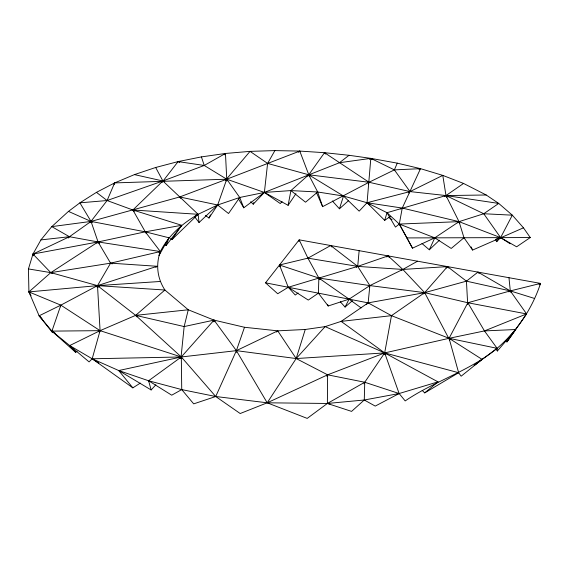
<?xml version="1.0" encoding="UTF-8"?>
<svg xmlns="http://www.w3.org/2000/svg" width="569" height="569" viewBox="0 0 569 569"><rect width="100%" height="100%" fill="white"/><g stroke="black" fill="none" stroke-linecap="round" stroke-linejoin="round"><path stroke-width="0.85" d="M449.617 339.999L424.673 292.644L402.824 269.443L388.086 255.886L357.709 266.392L288.263 287.267L277.715 293.746L265.524 282.821L299.173 239.841L540.55 283.405C532.25 308.562 517.157 331.023 497.1 348.32L449.076 338.313L391.479 315.66L341.13 321.385L325.127 326.62L305.247 329.487L277.729 330.845L244.499 327.275L214.029 320.119L188.268 309.785L135.657 315.361L100.08 330.66L69.71 345.568L89.091 361.905L92.192 358.783L118.722 370.547L148.594 380.761L181.739 389.594L215.715 396.515L267.202 402.802L307.203 418.4L327.374 403.464L327.623 374.822L296.172 358.548L236.377 350.653L181.312 356.969L92.192 358.783L69.71 345.568L51.921 331.115L39.126 315.809L28.919 291.904L28.45 268.931L32.966 254.051L40.918 239.905L51.779 226.626L68.458 211.398L79.895 202.834L96.438 192.358L114.639 182.912L134.433 174.605L155.678 167.485L178.09 161.596L201.419 156.902L225.466 153.466L250.04 151.368L274.891 150.6L299.778 151.084L324.515 152.691L349.039 155.294L370.817 158.367L397.254 163.147L420.519 168.659L442.782 175.394L463.557 183.446L486.196 194.989L498.729 203.432L512.32 215.174L523.473 227.82L530.258 237.55L516.616 246.804L500.62 237.629L459.027 221.647L402.255 208.062L367.062 202.735L343.505 196.035L317.687 191.995L290.915 190.587L264.379 192.436L239.72 197.471L217.678 204.989L198.119 214.3L195.16 216.184M28.45 268.931L50.783 272.629L97.505 285.638L135.657 315.361L181.312 356.969L215.715 396.515L240.196 413.528L267.202 402.802L327.374 403.464L351.578 411.394L364.274 400L364.743 382.254L384.672 352.915L391.479 315.66L424.673 292.644L447.462 266.605L466.438 281.157L510.301 290.908L534.647 298.497M417.525 261.199L402.824 269.443L369.857 285.588L349.089 299.152L328.185 305.994L318.398 293.156L318.853 278.049L307.921 258.155L299.173 239.841L298.974 241.569M213.944 321.869L214.029 320.119L184.157 326.563L135.657 315.361L164.903 290.012C157.307 278.412 155.586 264.613 160.366 251.548C168.445 235.232 182.656 223.368 198.119 214.3L162.89 180.978L155.678 167.485M279.365 266.747L279.471 265.005L307.921 258.155L330.696 245.531L357.709 266.392L369.857 285.588L368.15 302.879L366.251 304.543M467.704 304.507L466.438 281.157L477.946 272.11L510.301 290.908L526.602 313.932L506.972 341.905L505.414 341.151M384.552 354.665L384.672 352.915L341.13 321.385L368.15 302.879L424.673 292.644L466.438 281.157M238.39 198.773L243.76 207.799L264.379 192.436L339.444 162.727L370.817 158.367L367.062 202.735L359.174 211.142L343.505 196.035L308.704 174.775L267.601 163.417L250.04 151.368L225.424 180.366M359.146 250.666L357.709 266.392L356.272 267.402M250.659 201.753L253.241 204.186L264.379 192.436L267.601 163.417L274.891 150.6M161.945 182.471L178.09 161.596L204.235 165.458L226.747 179.207L264.379 192.436L288.106 205.309L290.915 190.587L308.704 174.775L369.025 182.272L410 191.582L445.989 195.558L498.729 203.432L483.75 213.738L459.027 221.647L434.773 237.835L412.504 248.169L399.296 224.065L402.255 208.062L420.519 168.659L394.374 169.889L369.025 182.272L322.623 206.668L316.357 192.315M180.885 358.669L184.157 326.563L188.268 309.785L164.896 290.012L97.505 285.638L28.919 291.904L31.032 295.773M140.308 383.108L132.847 387.859L92.192 358.783L100.08 330.66L97.505 285.638L110.578 263.163L160.366 251.548L145.28 231.825L132.869 209.989L107.093 200.53L96.438 192.358M60.335 306.812L60.84 305.148L97.505 285.638L157.165 266.278L155.828 267.409M446.658 197.187L445.989 195.558L442.782 175.394L410 191.582L367.062 202.735L384.687 220.359L387.02 212.699L445.989 195.558L486.196 194.989M180.131 358.264L214.029 320.119L236.377 350.653L267.202 402.802L296.172 358.548L305.247 329.487M332.346 200.949L339.437 208.802L343.505 196.035M114.092 184.584L114.639 182.912L226.747 179.207L299.778 151.084L309.401 176.369M368.463 183.922L369.025 182.272L324.515 152.691L307.722 176.226M181.76 358.676L181.312 356.969L100.073 330.653L60.84 305.148L39.126 315.809L52.476 332.552L51.921 331.115L60.84 305.148L28.919 291.904L50.783 272.629L98.053 241.946L145.28 231.825L181.682 225.288L171.916 239.627L170.522 238.567M244.499 327.275L236.377 350.653L215.715 396.515L193.702 403.862L181.739 389.594L181.312 356.969L118.722 370.547L132.847 387.859M99.497 332.303L100.08 330.66L51.921 331.115L75.713 352.403L77.028 351.229M205.423 215.459L209.001 218.027L217.678 204.989L226.747 179.207L225.466 153.466L204.235 165.458L162.89 180.978L107.093 200.53L79.895 202.834L91.026 221.419L98.053 241.946L110.578 263.163L112.171 263.924M253.241 204.186L253.824 202.521M369.281 287.224L369.857 285.588L424.673 292.644L467.825 302.744L526.602 313.932L525.173 314.934M164.69 244.578L166.127 245.524L168.972 237.792L145.28 231.825L91.026 221.419L68.458 211.398M114.639 182.912L107.093 200.53L89.902 222.778M409.054 193.069L410 191.582L394.374 169.889L397.254 163.147M364.011 383.869L364.743 382.254L399.139 393.535L405.192 400.925C434.503 380.931 469.596 371.13 497.1 348.32L484.461 330.916L467.825 302.744L510.301 290.908L540.55 283.405L539.597 284.849M209.001 218.027L210.452 214.862M226.021 180.793L226.747 179.207L239.72 197.471L243.76 207.799M421.978 243.504L429.318 249.791L434.773 237.835L399.289 224.065L387.02 212.699L367.062 202.735L369.829 204.911M326.883 376.408L327.623 374.822L384.672 352.915L449.076 338.313L484.461 330.916L515.749 329.515L506.972 341.905M340.312 301.769L345.077 307.047L349.089 299.152L318.853 278.049L279.471 265.005L288.263 287.267L295.247 295.034L298.113 292.978M495.542 239.293L496.645 241.69L500.613 237.629L512.32 215.174L483.75 213.738L445.989 195.558L444.631 196.639M450.271 339.608L449.076 338.313L482.071 359.366L461.153 376.201L458.642 372.716L449.076 338.313L467.825 302.744M213.19 321.656L214.029 320.119L214.904 321.649M168.972 237.792L159.028 255.431L160.366 251.548L98.053 241.946L69.439 236.725L40.918 239.905M159.484 253.041L160.366 251.548L158.915 252.565M496.645 241.69L497.541 240.175M383.691 354.38L384.672 352.915L458.642 372.716L424.694 392.894L422.198 390.398M288.106 205.309L295.951 193.68M239.72 197.471L228.532 213.531L217.678 204.989L179.676 196.966L91.026 221.419L51.779 226.626L69.439 236.725L91.026 221.419L92.491 222.408M446.388 268.006L447.462 266.605L448.55 267.971M166.127 245.524L181.682 225.288L132.869 209.989L162.89 180.978L164.455 181.753M224.342 154.818L225.466 153.466M96.915 243.297L98.053 241.946L99.547 242.863M495.933 348.754L497.363 350.988L515.749 329.515M68.273 238.02L69.439 236.725L32.966 254.051L33.379 255.758M236.484 352.424L236.377 350.653L277.729 330.845L296.172 358.548L325.127 326.62L384.672 352.915L438.002 381.877L424.694 392.894M118.722 370.547L151.141 389.957L155.878 384.779M423.457 293.917L424.673 292.644L423.144 293.54M298.554 152.336L299.778 151.084M282.089 201.654L280.233 203.531L264.379 192.436M171.916 239.627L198.119 214.3L199.043 222.522L217.678 204.989M96.232 286.868L97.505 285.638L160.294 281.47M276.477 332.047L277.729 330.845M429.318 249.791L439.432 240.21M457.761 222.842L459.027 221.647L445.989 195.558L463.557 183.446M161.603 182.172L162.89 180.978L134.433 174.605M339.437 208.802L348.641 200.551M98.757 331.834L100.08 330.66M345.077 307.047L352.446 300.667M401.508 270.581L402.824 269.443L447.462 266.605L445.89 267.43M309.885 176.084L308.704 174.775L317.687 191.995L305.532 202.208L290.915 190.587M530.258 237.55L463.991 237.75L451.217 248.447L434.773 237.835M386.721 256.982L388.086 255.886L389.153 257.309M459.78 223.226L459.027 221.647L399.289 224.065L395.441 227.081L387.02 212.699M339.444 162.727L349.039 155.294M482.071 359.366L474.105 365.44L497.1 348.32L497.363 350.988M408.613 192.635L410 191.582M383.264 353.968L384.672 352.915L385.924 354.167M151.141 389.957L148.594 380.761L181.312 356.969L179.818 357.922M384.687 220.359L390.306 216.426M400.846 209.043L402.255 208.062M318.391 293.156L308.277 300.076L288.263 287.267M369.366 159.348L370.817 158.367L394.374 169.889M508.828 291.876L510.301 290.908L508.971 277.708M539.063 284.344L540.55 283.405M161.404 181.867L162.89 180.978M329.935 403.919L327.374 403.464L364.743 382.254L327.623 374.822L267.202 402.802M181.739 389.594L171.724 395.192L148.594 380.761M418.962 169.484L420.519 168.659M438.002 381.877L399.139 393.535L375.234 406.088L364.274 400L327.374 403.464M457.433 222.408L459.027 221.647L463.991 237.75L472.611 250.061L523.473 227.82M484.461 330.916L526.602 313.932M227.643 180.714L226.747 179.207L179.676 196.966L180.722 198.353M457.007 373.285L458.642 372.716M496.445 238.859L500.62 237.636L510.173 243.781M396.614 394.21L399.139 393.535L384.672 352.915L296.172 358.548M52.263 273.582L50.783 272.629L32.966 254.051L98.053 241.946L99.127 243.326M364.274 400L399.139 393.535M50.783 272.629L110.578 263.163L157.165 266.278M214.278 396.543L215.715 396.515M399.289 224.065L400.612 225.239L399.289 224.065L406.935 237.92L463.991 237.75M198.119 214.3L132.869 209.989L133.807 211.49M402.824 269.443L357.709 266.392L307.921 258.155M319.401 279.699L318.853 278.049L369.857 285.588M265.524 282.821L368.15 302.879L391.479 315.66M32.966 254.051L34.659 254.571M99.177 286.228L97.505 285.638L98.01 287.317M99.106 286.399L97.505 285.638L98.722 286.911M134.412 210.843L132.869 209.989L134.263 211.049M137.165 316.286L135.657 315.361L136.688 316.791M92.192 358.783L98.828 363.058M51.921 331.115L55.598 333.491M178.09 161.596L179.562 162.57M146.724 232.764L145.28 231.825L146.169 233.347M447.447 196.533L445.989 195.558L447.206 196.803M449.076 338.313L450.52 339.295M367.062 202.735L368.492 203.702M388.499 217.322L392.077 219.748M28.919 291.904L30.363 292.907M349.089 299.152L361.123 307.9M39.126 315.809L42.035 318.562M318.853 278.049L320.048 279.372M370.817 158.367L371.998 159.669M69.71 345.568L75.713 352.403M477.946 272.11L479.077 273.447M324.515 152.691L325.624 154.05M194.861 217.002L199.043 222.522M330.696 245.531L331.706 246.946M483.75 213.738L500.62 237.636M406.935 237.92L412.504 248.169M279.471 265.005L280.282 266.548M471.104 246.903L472.611 250.061M510.301 290.908L511.047 292.509M384.672 352.915L385.369 354.544M317.687 191.995L322.623 206.668M327.637 304.351L328.185 305.994M201.419 156.902L204.235 165.458M226.747 179.207L226.839 180.97"/></g></svg>
